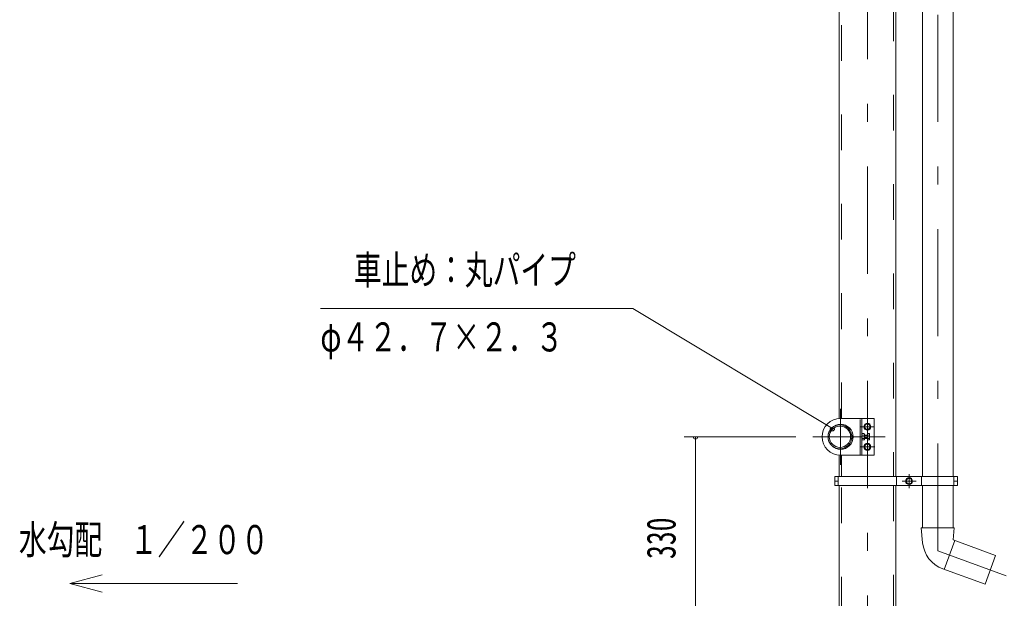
# Model space of a CAD drawing. Units: millimetres, scale not verified. Extents: x -25898 to 25908, y -10500 to 10500.
# Drawn here: x 17662 to 22080, y 1347 to 3937 of the extents above; entities that cross this region are included whole.
import ezdxf
from ezdxf.enums import TextEntityAlignment as Align

# ---------------------------------------------------------------- set-up
doc = ezdxf.new("R2010")
doc.units = ezdxf.units.MM
doc.header["$LTSCALE"] = 40
doc.linetypes.add('USER2', pattern=[10, 4, -6])
doc.linetypes.add('USER3', pattern=[24, 12, -5, 2, -5])
for name, color, linetype, lineweight in [('0-6_2-02BOLD', 7, 'Continuous', 18), ('0-7_2-12HIDDEN', 3, 'USER2', 18), ('0-8_2-22CENTER', 3, 'USER3', 18), ('0-9_2-42THIN', 4, 'Continuous', 18), ('0-A_2-52DIM', 3, 'Continuous', 18)]:
    doc.layers.add(name, color=color, linetype=linetype, lineweight=lineweight)
doc.styles.add('ＭＳ ゴシック', font='')
doc.styles.get('ＭＳ ゴシック').set_extended_font_data('MS Gothic')

msp = doc.modelspace()

# ---------------------------------------------------------------- linework, layer by layer
at = {"layer": '0-6_2-02BOLD'}
for p, q in [((21331.28, 2152.13), (21331.28, 5601.43)), ((21585.28, 5601.43), (21585.28, 1891.42)), ((21704.67, 1891.42), (21704.67, 5601.43)), ((21842.17, 5601.43), (21842.17, 1891.42)), ((21433.28, 2152.43), (21433.28, 1987.43)), ((21433.28, 2077.15), (21444.52, 2077.15)), ((21445.78, 2077.43), (21458.28, 2077.43)), ((21458.28, 2077.15), (21467.02, 2077.15)), ((21394.03, 2062.43), (21391.28, 2062.43)), ((21444.52, 2062.71), (21433.28, 2062.71)), ((21458.28, 2062.43), (21445.78, 2062.43)), ((21467.02, 2062.71), (21458.28, 2062.71)), ((21331.28, 1891.42), (21331.28, 1987.73)), ((21327.28, 1871.42), (21312.03, 1871.42)), ((21327.28, 1851.43), (21327.28, 1891.42)), ((21589.28, 1891.42), (21589.28, 1851.43)), ((21700.67, 1851.43), (21700.67, 1891.42)), ((21846.17, 1891.42), (21846.17, 1851.43)), ((21861.42, 1871.42), (21846.17, 1871.42)), ((21331.28, 882.43), (21331.28, 1851.43)), ((21585.28, 1851.43), (21585.28, 882.43)), ((21704.67, 1662.77), (21704.67, 1851.43)), ((21842.17, 1851.43), (21842.17, 1662.77)), ((21802.64, 1475.83), (21849.67, 1605.04)), ((21985.17, 1409.4), (21795.73, 1478.35))]:
    msp.add_line(p, q, dxfattribs=at)
for points in [[(21338.28, 1987.43), (21488.28, 1987.43), (21488.28, 2152.43), (21338.28, 2152.43)], [(21391.28, 2077.43), (21388.78, 2074.93), (21388.78, 2064.93), (21391.28, 2062.43)], [(21391.28, 2062.43), (21391.28, 2077.43), (21394.03, 2077.43)], [(21433.28, 2055.5), (21444.52, 2055.5), (21445.78, 2057.68), (21445.78, 2082.18), (21444.52, 2084.36), (21433.28, 2084.36)], [(21842.17, 1607.77), (21847.17, 1662.77), (21699.68, 1662.77), (21705.82, 1595.1)], [(21842.17, 1607.77), (22032.19, 1538.61), (21985.17, 1409.4)]]:
    msp.add_lwpolyline(points, dxfattribs=at)
for points in [[(21458.28, 2100.5), (21470.78, 2107.71), (21470.78, 2122.15), (21458.28, 2129.36), (21445.78, 2122.15), (21445.78, 2107.71)], [(21467.02, 2055.5), (21458.28, 2055.5), (21458.28, 2084.36), (21467.02, 2084.36), (21468.28, 2082.18), (21468.28, 2057.68)], [(21470.78, 2017.71), (21458.28, 2010.5), (21445.78, 2017.71), (21445.78, 2032.15), (21458.28, 2039.36), (21470.78, 2032.15)], [(21861.42, 1851.43), (21312.03, 1851.43), (21312.03, 1891.42), (21861.42, 1891.42)], [(21657.47, 1878.64), (21644.98, 1885.86), (21632.48, 1878.64), (21632.48, 1864.21), (21644.98, 1856.99), (21657.47, 1864.21)]]:
    msp.add_lwpolyline(points, close=True, dxfattribs=at)
for centre, radius in [((21338.28, 2069.93), 56.25), ((21335.4, 2069.93), 53.38), ((21458.28, 2114.93), 15.62), ((21458.28, 2114.93), 12.25), ((21335.4, 2069.93), 47.62), ((21458.28, 2024.93), 15.62), ((21458.28, 2024.93), 12.25), ((21644.98, 1871.42), 15.62), ((21644.98, 1871.42), 12.25)]:
    msp.add_circle(centre, radius, dxfattribs=at)
for centre, radius, start, end in [((21338.28, 2069.93), 82.5, 90, 270), ((21424.5, 2069.93), 21.27, 340.17088, 19.83133), ((21439.99, 2080.76), 5.79, 321.46857, 360), ((21447, 2069.93), 21.27, 340.16867, 19.82912), ((21462.49, 2080.76), 5.79, 321.45377, 0), ((21439.99, 2059.1), 5.79, 0, 38.54623), ((21462.49, 2059.1), 5.79, 0, 38.53143), ((21842.76, 1607.55), 137.5, 185.19513, 249.99989)]:
    msp.add_arc(centre, radius, start, end, dxfattribs=at)
at = {"layer": '0-7_2-12HIDDEN'}
for p, q in [((21341.78, 2152.43), (21341.78, 5601.43)), ((21574.78, 5601.43), (21574.78, 1891.42)), ((21425.28, 1987.43), (21425.28, 2152.43)), ((21341.78, 1891.42), (21341.78, 1987.43)), ((21341.78, 882.43), (21341.78, 1851.43)), ((21574.78, 1851.43), (21574.78, 882.43))]:
    msp.add_line(p, q, dxfattribs=at)
at = {"layer": '0-8_2-22CENTER'}
for p, q in [((21773.42, 1559.63), (21773.42, 6191.68)), ((21458.28, 6159.93), (21458.28, -738.67)), ((21338.28, 1944.93), (21338.28, 2194.93)), ((21427.03, 2114.93), (21489.53, 2114.93)), ((21538.28, 2069.93), (21213.28, 2069.93)), ((21491.17, 2024.93), (21427.03, 2024.93)), ((21644.98, 1840.17), (21644.98, 1902.67)), ((21613.73, 1871.42), (21676.23, 1871.42)), ((22080.28, 1447.94), (21773.42, 1559.63))]:
    msp.add_line(p, q, dxfattribs=at)
at = {"layer": '0-9_2-42THIN'}
for p, q in [((21389.28, 2075.43), (21394.26, 2075.43)), ((21394.26, 2064.43), (21389.28, 2064.43)), ((21458.28, 2075.43), (21445.78, 2075.43)), ((21445.78, 2064.43), (21458.28, 2064.43))]:
    msp.add_line(p, q, dxfattribs=at)
at = {"layer": '0-A_2-52DIM'}
for p, q in [((21311.36, 2106.4), (21291.36, 2106.4)), ((21138.28, 2069.93), (20638.28, 2069.93)), ((20698.28, 2069.93), (20678.28, 2069.93)), ((20688.28, 2069.93), (20688.28, 1244.93)), ((17886.55, 1412.63), (18636.55, 1412.63))]:
    msp.add_line(p, q, dxfattribs=at)
for points in [[(19008.28, 2644.93), (20408.28, 2644.93), (21301.36, 2106.41)], [(18031.44, 1373.81), (17886.55, 1412.63), (18031.44, 1451.46)]]:
    msp.add_lwpolyline(points, dxfattribs=at)
for centre in [(21301.36, 2106.4), (20688.28, 2069.93)]:
    msp.add_arc(centre, 10, 180, 0, dxfattribs=at)

# ---------------------------------------------------------------- texts
at = {"layer": '0-A_2-52DIM', "color": 7, "style": 'ＭＳ ゴシック', "width": 0.7}
for s, p in [('車止め：丸パイプ', (19158.28, 2712.7)), ('φ４２．７×２．３', (19008.28, 2412.7)), ('水勾配\u3000１／２００', (17658.08, 1505.4))]:
    msp.add_text(s, height=130.2, dxfattribs=at).set_placement(p, align=Align.BOTTOM_LEFT)
msp.add_text('330', height=130.2, rotation=90, dxfattribs=at).set_placement((20638.28, 1522.6), align=Align.BOTTOM_LEFT)

doc.saveas('drawing.dxf')
